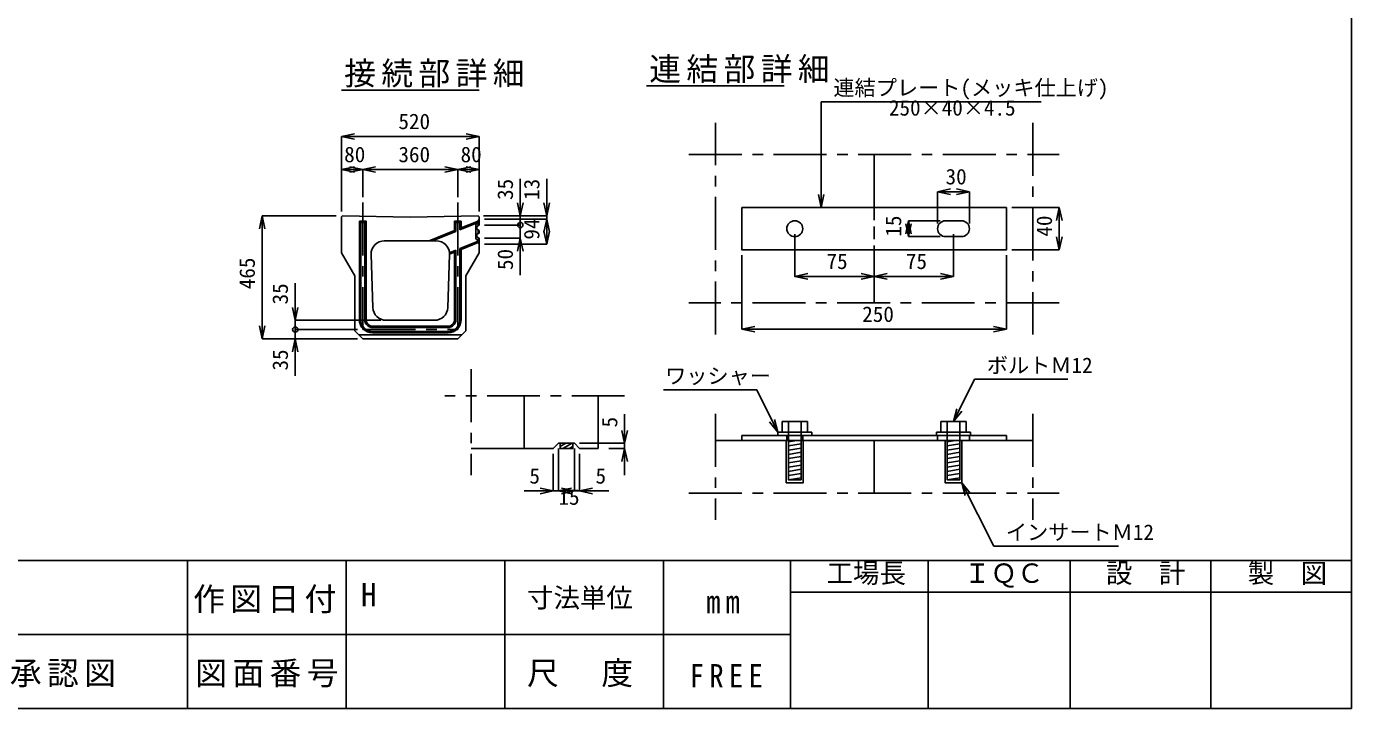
# Model space of a CAD drawing. Units: millimetres, scale not verified, with parts at other scales. Extents: x -2700 to 2700, y -1900 to 1800.
# Drawn here: x 196 to 2700, y -1900 to -611 of the extents above; entities that cross this region are included whole.
import ezdxf
from ezdxf.enums import TextEntityAlignment as Align

# ---------------------------------------------------------------- set-up
doc = ezdxf.new("R2010")
doc.units = ezdxf.units.MM
doc.header["$LTSCALE"] = 20
doc.header["$PDMODE"] = 32
doc.header["$PDSIZE"] = 10
doc.linetypes.add('CHAIN1', pattern=[8, 5, -1, 1, -1])
doc.linetypes.add('DASHED1', pattern=[1.8, 1.2, -0.6])
doc.layers.add('0-2_2', color=4, linetype='Continuous')
doc.layers.add('F-0_240', color=2, linetype='Continuous')
doc.styles.add('ＭＳ ゴシック', font='')
doc.styles.get('ＭＳ ゴシック').set_extended_font_data('MS Gothic')

msp = doc.modelspace()

# ---------------------------------------------------------------- linework, layer by layer
at = {"layer": '0-2_2', "color": 7}
for p, q in [((1367.77, -723.16), (1627.77, -723.16)), ((791.18, -731.26), (1051.18, -731.26)), ((1697.77, -953.16), (1697.77, -753.16)), ((1697.77, -953.16), (1692.57, -928.7)), ((1697.77, -953.16), (1702.96, -928.7)), ((1932.77, -978.16), (1962.77, -978.16)), ((1932.77, -1008.16), (1962.77, -1008.16)), ((1399.77, -1297.76), (1555.77, -1297.76)), ((1575.77, -1297.76), (1555.77, -1297.76)), ((1615.77, -1377.76), (1575.77, -1297.76)), ((1947.77, -1357.76), (1987.77, -1277.76)), ((1947.77, -1357.76), (1954.05, -1333.56)), ((1947.77, -1357.76), (1963.35, -1338.21)), ((1615.77, -1377.76), (1600.18, -1358.21)), ((1615.77, -1377.76), (1609.48, -1353.56)), ((1204.18, -1404.92), (1214.84, -1398.76)), ((1209.52, -1408.76), (1226.84, -1398.76)), ((2047.77, -1384.16), (2047.77, -1393.16)), ((1221.52, -1408.76), (1228.18, -1404.92)), ((1963.77, -1473.16), (2023.77, -1593.16)), ((1963.77, -1473.16), (1970.05, -1497.35)), ((1963.77, -1473.16), (1979.35, -1492.7)), ((2023.77, -1593.16), (2043.77, -1593.16)), ((2043.77, -1593.16), (2259.77, -1593.16))]:
    msp.add_line(p, q, dxfattribs=at)
at = {"layer": '0-2_2', "color": 7, "linetype": 'CHAIN1'}
for p, q in [((1497.77, -1193.16), (1497.77, -793.16)), ((2097.77, -793.16), (2097.77, -1193.16)), ((1447.77, -853.16), (2147.77, -853.16)), ((831.18, -943.76), (831.18, -1183.76)), ((1011.18, -943.76), (1011.18, -1183.76)), ((2147.77, -1133.16), (1447.77, -1133.16)), ((831.18, -1183.76), (1011.18, -1183.76)), ((1036.18, -1258.76), (1036.18, -1458.76)), ((1326.18, -1308.76), (986.18, -1308.76)), ((1497.77, -1343.16), (1497.77, -1543.16)), ((2097.77, -1343.16), (2097.77, -1543.16)), ((1447.77, -1493.16), (2147.77, -1493.16))]:
    msp.add_line(p, q, dxfattribs=at)
at = {"layer": '0-2_2'}
for p, q in [((791.18, -818.76), (815.63, -813.57)), ((791.18, -960.76), (791.18, -818.76)), ((791.18, -818.76), (1051.18, -818.76)), ((791.18, -818.76), (815.63, -823.96)), ((1051.18, -818.76), (1026.72, -813.57)), ((1051.18, -818.76), (1026.72, -823.96)), ((1051.18, -960.76), (1051.18, -818.76)), ((791.18, -881.26), (815.63, -876.07)), ((831.18, -881.26), (806.72, -876.07)), ((831.18, -881.26), (855.63, -876.07)), ((1011.18, -881.26), (986.72, -876.07)), ((1011.18, -881.26), (1035.63, -876.07)), ((1051.18, -881.26), (1026.72, -876.07)), ((791.18, -960.76), (791.18, -881.26)), ((791.18, -881.26), (831.18, -881.26)), ((791.18, -881.26), (815.63, -886.46)), ((831.18, -881.26), (806.72, -886.46)), ((831.18, -933.76), (831.18, -881.26)), ((831.18, -881.26), (1011.18, -881.26)), ((831.18, -881.26), (855.63, -886.46)), ((1011.18, -881.26), (986.72, -886.46)), ((1011.18, -933.76), (1011.18, -881.26)), ((1011.18, -881.26), (1051.18, -881.26)), ((1011.18, -881.26), (1035.63, -886.46)), ((1051.18, -881.26), (1026.72, -886.46)), ((1051.18, -960.76), (1051.18, -881.26)), ((1917.77, -923.16), (1942.22, -917.96)), ((1917.77, -983.16), (1917.77, -923.16)), ((1917.77, -923.16), (1977.77, -923.16)), ((1917.77, -923.16), (1942.22, -928.35)), ((1977.77, -923.16), (1953.31, -917.96)), ((1977.77, -923.16), (1953.31, -928.35)), ((1977.77, -983.16), (1977.77, -923.16)), ((1128.95, -968.76), (1123.75, -944.31)), ((1178.95, -968.76), (1173.75, -944.31)), ((641.18, -968.76), (635.98, -993.22)), ((781.18, -968.76), (641.18, -968.76)), ((641.18, -968.76), (641.18, -1201.26)), ((641.18, -968.76), (646.38, -993.22)), ((1059.18, -968.76), (1178.95, -968.76)), ((1059.18, -968.76), (1128.95, -968.76)), ((1061.18, -975.26), (1178.95, -975.26)), ((1128.95, -986.26), (1128.95, -968.76)), ((1178.95, -975.26), (1173.75, -999.72)), ((1178.95, -975.26), (1178.95, -968.76)), ((1178.95, -1022.26), (1178.95, -975.26)), ((1178.95, -975.26), (1184.15, -999.72)), ((2057.77, -953.16), (2147.77, -953.16)), ((2147.77, -953.16), (2142.57, -977.61)), ((2147.77, -953.16), (2147.77, -1033.16)), ((2147.77, -953.16), (2152.96, -977.61)), ((1061.18, -986.26), (1128.95, -986.26)), ((1128.95, -1011.26), (1128.95, -986.26)), ((1178.95, -1022.26), (1173.75, -997.81)), ((1178.95, -1022.26), (1184.15, -997.81)), ((1862.77, -978.16), (1857.57, -1002.61)), ((1862.77, -1008.16), (1857.57, -983.7)), ((1922.77, -978.16), (1862.77, -978.16)), ((1862.77, -978.16), (1862.77, -1008.16)), ((1862.77, -978.16), (1867.96, -1002.61)), ((1862.77, -1008.16), (1867.96, -983.7)), ((1061.18, -1011.26), (1128.95, -1011.26)), ((1061.18, -1022.26), (1178.95, -1022.26)), ((1128.95, -1011.26), (1134.15, -1035.72)), ((1922.77, -1008.16), (1862.77, -1008.16)), ((1947.77, -1003.16), (1947.77, -1083.16)), ((2147.77, -1033.16), (2142.57, -1008.7)), ((2147.77, -1033.16), (2152.96, -1008.7)), ((1547.77, -1043.16), (1547.77, -1183.16)), ((1797.77, -1043.16), (1797.77, -1083.16)), ((2047.77, -1043.16), (2047.77, -1183.16)), ((2057.77, -1033.16), (2147.77, -1033.16)), ((1647.77, -1083.16), (1672.22, -1077.96)), ((1647.77, -1083.16), (1672.22, -1088.35)), ((1797.77, -1083.16), (1773.31, -1077.96)), ((1797.77, -1083.16), (1773.31, -1088.35)), ((1797.77, -1083.16), (1822.22, -1077.96)), ((1797.77, -1083.16), (1947.77, -1083.16)), ((1797.77, -1083.16), (1822.22, -1088.35)), ((1947.77, -1083.16), (1923.31, -1077.96)), ((1947.77, -1083.16), (1923.31, -1088.35)), ((703.68, -1166.26), (698.48, -1141.81)), ((641.18, -1201.26), (635.98, -1176.81)), ((641.18, -1201.26), (646.38, -1176.81)), ((865.36, -1166.26), (703.68, -1166.26)), ((703.68, -1183.76), (703.68, -1166.26)), ((821.18, -1201.26), (641.18, -1201.26)), ((821.18, -1183.76), (703.68, -1183.76)), ((703.68, -1201.26), (703.68, -1183.76)), ((821.18, -1201.26), (703.68, -1201.26)), ((703.68, -1201.26), (708.88, -1225.72)), ((1547.77, -1183.16), (1572.22, -1177.96)), ((1547.77, -1183.16), (2047.77, -1183.16)), ((1547.77, -1183.16), (1572.22, -1188.35)), ((2047.77, -1183.16), (2023.31, -1177.96)), ((2047.77, -1183.16), (2023.31, -1188.35)), ((1326.18, -1398.76), (1320.98, -1374.31)), ((1241.18, -1398.76), (1326.18, -1398.76)), ((1326.18, -1398.76), (1326.18, -1408.76)), ((1191.18, -1418.76), (1191.18, -1488.76)), ((1201.18, -1408.76), (1201.18, -1488.76)), ((1231.18, -1408.76), (1231.18, -1488.76)), ((1241.18, -1418.76), (1241.18, -1488.76)), ((1296.18, -1408.76), (1326.18, -1408.76)), ((1326.18, -1408.76), (1331.38, -1433.22)), ((1191.18, -1488.76), (1166.72, -1493.96)), ((1191.18, -1488.76), (1201.18, -1488.76)), ((1201.18, -1488.76), (1225.63, -1483.57)), ((1201.18, -1488.76), (1231.18, -1488.76)), ((1201.18, -1488.76), (1225.63, -1493.96)), ((1231.18, -1488.76), (1206.72, -1483.57)), ((1231.18, -1488.76), (1206.72, -1493.96)), ((1231.18, -1488.76), (1241.18, -1488.76)), ((1241.18, -1488.76), (1265.63, -1483.57))]:
    msp.add_line(p, q, dxfattribs=at)
at = {"layer": '0-2_2', "color": 3}
for p, q in [((1797.77, -853.16), (1797.77, -953.16)), ((791.18, -970.76), (793.18, -968.76)), ((791.18, -970.76), (791.18, -1038.76)), ((1051.18, -970.76), (1049.18, -968.76)), ((1051.18, -975.26), (1049.68, -976.76)), ((1051.18, -970.76), (1051.18, -986.26)), ((824.93, -978.76), (824.93, -1165.01)), ((827.43, -1165.01), (827.43, -981.26)), ((834.93, -981.26), (834.93, -1165.01)), ((837.43, -1165.01), (837.43, -978.76)), ((1004.93, -996.81), (956.68, -1016.26)), ((1007.43, -998.5), (963.36, -1016.26)), ((1004.93, -978.76), (1004.93, -996.81)), ((1004.93, -996.81), (1007.43, -998.5)), ((1007.43, -981.26), (1007.43, -998.5)), ((1014.93, -981.26), (1014.93, -995.47)), ((1049.68, -981.46), (1014.93, -995.47)), ((1014.93, -995.47), (1017.43, -991.77)), ((1017.43, -978.76), (1017.43, -991.77)), ((1049.68, -978.76), (1017.43, -991.77)), ((1049.68, -976.76), (1049.68, -987.1)), ((1049.68, -995.43), (1049.68, -1002.1)), ((1051.18, -996.26), (1051.18, -1001.26)), ((872.03, -1016.26), (970.33, -1016.26)), ((1049.68, -1016.65), (1014.93, -1030.67)), ((1049.68, -1019.35), (1017.43, -1032.35)), ((1049.68, -1010.43), (1049.68, -1020.76)), ((1049.68, -1020.76), (1051.18, -1022.26)), ((1051.18, -1011.26), (1051.18, -1038.76)), ((791.18, -1038.76), (816.18, -1082.07)), ((847.04, -1042.1), (850.37, -1142.1)), ((991.98, -1142.1), (995.32, -1042.1)), ((1007.43, -1033.69), (995.19, -1038.63)), ((1004.93, -1037.39), (995.33, -1041.26)), ((1007.43, -1033.69), (1004.93, -1037.39)), ((1004.93, -1165.01), (1004.93, -1037.39)), ((1007.43, -1033.69), (1007.43, -1165.01)), ((1017.43, -1032.35), (1014.93, -1030.67)), ((1014.93, -1165.01), (1014.93, -1030.67)), ((1017.43, -1032.26), (1017.43, -1165.01)), ((1051.18, -1038.76), (1026.18, -1082.07)), ((1797.77, -1033.16), (1797.77, -1133.16)), ((816.18, -1082.07), (816.18, -1186.26)), ((1026.18, -1186.26), (1026.18, -1082.07)), ((875.36, -1166.26), (967, -1166.26)), ((831.18, -1201.26), (816.18, -1186.26)), ((823.68, -1193.76), (1018.68, -1193.76)), ((1011.18, -1201.26), (831.18, -1201.26)), ((849.93, -1177.51), (992.43, -1177.51)), ((992.43, -1180.01), (849.93, -1180.01)), ((849.93, -1187.51), (992.43, -1187.51)), ((992.43, -1190.01), (849.93, -1190.01)), ((1011.18, -1201.26), (1026.18, -1186.26)), ((1136.18, -1408.76), (1136.18, -1308.76)), ((1276.18, -1408.76), (1276.18, -1308.76)), ((1497.77, -1393.16), (2097.77, -1393.16)), ((1547.77, -1384.16), (1547.77, -1393.16)), ((1547.77, -1384.16), (2047.77, -1384.16)), ((1632.77, -1384.16), (1632.77, -1393.16)), ((1662.77, -1384.16), (1662.77, -1393.16)), ((1797.77, -1393.16), (1797.77, -1493.16)), ((1917.77, -1384.16), (1917.77, -1393.16)), ((1977.77, -1384.16), (1977.77, -1393.16))]:
    msp.add_line(p, q, dxfattribs=at)
at = {"layer": '0-2_2', "color": 3, "linetype": 'DASHED1'}
msp.add_line((1797.77, -953.16), (1797.77, -1033.16), dxfattribs=at)
at = {"layer": '0-2_2', "color": 2}
for p, q in [((1623.77, -1357.76), (1623.77, -1377.76)), ((1623.77, -1357.76), (1671.77, -1357.76)), ((1635.77, -1377.76), (1635.77, -1357.76)), ((1659.77, -1377.76), (1659.77, -1357.76)), ((1671.77, -1357.76), (1671.77, -1377.76)), ((1923.77, -1357.76), (1923.77, -1377.76)), ((1923.77, -1357.76), (1971.77, -1357.76)), ((1935.77, -1377.76), (1935.77, -1357.76)), ((1959.77, -1377.76), (1959.77, -1357.76)), ((1971.77, -1357.76), (1971.77, -1377.76)), ((1635.77, -1395.76), (1651.37, -1393.16)), ((1635.77, -1403.76), (1659.77, -1399.76)), ((1935.77, -1395.76), (1951.37, -1393.16)), ((1935.77, -1403.76), (1959.77, -1399.76)), ((1635.77, -1411.76), (1659.77, -1407.76)), ((1635.77, -1419.76), (1659.77, -1415.76)), ((1635.77, -1427.76), (1659.77, -1423.76)), ((1935.77, -1411.76), (1959.77, -1407.76)), ((1935.77, -1419.76), (1959.77, -1415.76)), ((1935.77, -1427.76), (1959.77, -1423.76)), ((1635.77, -1435.76), (1659.77, -1431.76)), ((1635.77, -1443.76), (1659.77, -1439.76)), ((1635.77, -1451.76), (1659.77, -1447.76)), ((1935.77, -1435.76), (1959.77, -1431.76)), ((1935.77, -1443.76), (1959.77, -1439.76)), ((1935.77, -1451.76), (1959.77, -1447.76)), ((1635.77, -1459.76), (1659.77, -1455.76)), ((1635.77, -1467.76), (1659.77, -1463.76)), ((1935.77, -1459.76), (1959.77, -1455.76)), ((1935.77, -1467.76), (1959.77, -1463.76))]:
    msp.add_line(p, q, dxfattribs=at)
at = {"layer": '0-2_2', "color": 7}
for points in [[(1697.77, -753.16), (1717.77, -753.16), (2113.77, -753.16)], [(1987.77, -1277.76), (2007.77, -1277.76), (2163.77, -1277.76)], [(1204.18, -1398.76), (1204.18, -1408.76), (1228.18, -1408.76), (1228.18, -1398.76)]]:
    msp.add_lwpolyline(points, dxfattribs=at)
at = {"layer": '0-2_2'}
for points in [[(1128.95, -898.76), (1128.95, -968.76), (1134.15, -944.31)], [(1178.95, -898.76), (1178.95, -968.76), (1184.15, -944.31)], [(1128.95, -1081.26), (1128.95, -1011.26), (1123.75, -1035.72)], [(1647.77, -1003.16), (1647.77, -1083.16), (1797.77, -1083.16)], [(703.68, -1096.26), (703.68, -1166.26), (708.88, -1141.81)], [(703.68, -1271.26), (703.68, -1201.26), (698.48, -1225.72)], [(1326.18, -1343.76), (1326.18, -1398.76), (1331.38, -1374.31)], [(1326.18, -1458.76), (1326.18, -1408.76), (1320.98, -1433.22)], [(1136.18, -1488.76), (1191.18, -1488.76), (1166.72, -1483.57)], [(1296.18, -1488.76), (1241.18, -1488.76), (1265.63, -1493.96)]]:
    msp.add_lwpolyline(points, dxfattribs=at)
at = {"layer": '0-2_2', "color": 3}
for points in [[(793.18, -968.8), (921.18, -971.36), (1049.18, -968.8)], [(824.93, -978.76), (837.43, -978.76), (834.93, -981.26)], [(824.93, -978.76), (827.43, -981.26), (834.93, -981.26)], [(1017.43, -978.76), (1004.93, -978.76), (1007.43, -981.26)], [(1017.43, -978.76), (1014.93, -981.26), (1007.43, -981.26)], [(1049.68, -981.76), (1045.18, -985.26), (1045.18, -1012.26), (1049.68, -1015.76)], [(1051.18, -986.26), (1046.68, -988.76), (1046.68, -993.76), (1051.18, -996.26)], [(1051.18, -1001.26), (1046.68, -1003.76), (1046.68, -1008.76), (1051.18, -1011.26)], [(1276.18, -1408.76), (1241.18, -1408.76), (1231.18, -1398.76), (1201.18, -1398.76), (1191.18, -1408.76), (1036.18, -1408.76)], [(1615.77, -1384.16), (1615.77, -1377.76), (1679.77, -1377.76), (1679.77, -1384.16)], [(1631.77, -1393.16), (1631.77, -1473.16), (1663.77, -1473.16), (1663.77, -1393.16)], [(1915.77, -1384.16), (1915.77, -1377.76), (1979.77, -1377.76), (1979.77, -1384.16)], [(1931.77, -1393.16), (1931.77, -1473.16), (1963.77, -1473.16), (1963.77, -1393.16)]]:
    msp.add_lwpolyline(points, dxfattribs=at)
at = {"layer": '0-2_2', "color": 7}
msp.add_lwpolyline([(1547.77, -953.16), (2047.77, -953.16), (2047.77, -1033.16), (1547.77, -1033.16)], close=True, dxfattribs=at)
at = {"layer": '0-2_2', "color": 2}
for points in [[(1635.77, -1377.76), (1635.77, -1467.76), (1659.77, -1467.76), (1659.77, -1377.76)], [(1935.77, -1377.76), (1935.77, -1467.76), (1959.77, -1467.76), (1959.77, -1377.76)]]:
    msp.add_lwpolyline(points, dxfattribs=at)
at = {"layer": '0-2_2', "color": 7}
msp.add_circle((1647.77, -993.16), 15, dxfattribs=at)
for centre, start, end in [((1932.77, -993.16), 90, 270), ((1962.77, -993.16), 270, 90)]:
    msp.add_arc(centre, 15, start, end, dxfattribs=at)
at = {"layer": '0-2_2', "color": 3}
for centre, radius, start, end in [((872.03, -1041.26), 25, 90, 181.90916), ((970.33, -1041.26), 25, 358.09085, 90), ((875.36, -1141.26), 25, 181.90916, 270), ((967, -1141.26), 25, 270, 358.09085), ((849.93, -1165.01), 25, 180, 270), ((849.93, -1165.01), 22.5, 180, 270), ((849.93, -1165.01), 15, 180, 270), ((849.93, -1165.01), 12.5, 180, 270), ((992.43, -1165.01), 12.5, 270, 0), ((992.43, -1165.01), 15, 270, 0), ((992.43, -1165.01), 22.5, 270, 0), ((992.43, -1165.01), 25, 270, 0)]:
    msp.add_arc(centre, radius, start, end, dxfattribs=at)
at = {"layer": '0-2_2'}
for p in [(1128.95, -986.26), (703.68, -1183.76)]:
    msp.add_point(p, dxfattribs=at)
at = {"layer": 'F-0_240'}
for p, q in [((2700, 1800), (2700, -1900)), ((-2700, -1620), (2700, -1620)), ((500, -1620), (500, -1900)), ((800, -1620), (800, -1900)), ((1100, -1620), (1100, -1900)), ((1400, -1620), (1400, -1900)), ((1640, -1620), (1640, -1900)), ((1900, -1620), (1900, -1900)), ((2168, -1620), (2168, -1900)), ((2434, -1620), (2434, -1900)), ((1640, -1680), (2700, -1680)), ((-1700, -1760), (1640, -1760)), ((-2700, -1900), (2700, -1900))]:
    msp.add_line(p, q, dxfattribs=at)

# ---------------------------------------------------------------- texts
at = {"layer": '0-2_2', "style": 'ＭＳ ゴシック'}
for s, p in [('連結プレート(メッキ仕上げ)', (1720.77, -750.16)), ('250×40×4.5', (1825.77, -788.16)), ('520', (898.68, -813.76)), ('80', (796.18, -876.26)), ('360', (898.68, -876.26)), ('80', (1016.18, -876.26)), ('250', (1775.27, -1178.16)), ('ボルトＭ12', (2010.77, -1274.76)), ('ワッシャー', (1402.77, -1294.76)), ('15', (1201.18, -1523.76)), ('インサートＭ12', (2046.77, -1590.16))]:
    msp.add_text(s, height=29.33, dxfattribs=at).set_placement(p, align=Align.BOTTOM_LEFT)
for s, rotation, p in [('35', 90, (1123.95, -938.76)), ('13', 90, (1173.95, -938.76)), ('30', 359.999, (1932.77, -918.16)), ('94', 90, (1173.95, -1013.76)), ('15', 90, (1857.77, -1008.16)), ('40', 90, (2142.77, -1008.16)), ('465', 90, (636.18, -1107.51)), ('50', 90, (1123.95, -1071.26)), ('75', 359.999, (1707.77, -1078.16)), ('75', 359.999, (1857.77, -1078.16)), ('35', 90, (698.68, -1136.26)), ('35', 90, (698.68, -1261.26)), ('5', 90, (1321.18, -1368.76)), ('5', 0.001, (1146.18, -1483.76)), ('5', 0.001, (1271.18, -1483.76))]:
    msp.add_text(s, height=29.33, rotation=rotation, dxfattribs=at).set_placement(p, align=Align.BOTTOM_LEFT)
at = {"layer": '0-2_2', "color": 7, "char_height": 43.99, "attachment_point": 7, "style": 'ＭＳ ゴシック'}
for s, insert in [('\\T1.17;接続部詳細', (796.18, -726.26)), ('\\T1.17;連結部詳細', (1372.77, -718.16))]:
    msp.add_mtext(s, dxfattribs=dict(at, insert=insert))
at = {"layer": 'F-0_240', "color": 4, "style": 'ＭＳ ゴシック'}
for s, p in [('工場長', (1707.89, -1673.52)), ('ＩＱＣ', (1967.89, -1673.52)), ('設\u3000計', (2235.89, -1673.52)), ('製\u3000図', (2503.89, -1673.52)), ('寸法単位', (1141.75, -1720))]:
    msp.add_text(s, height=36.66, dxfattribs=at).set_placement(p, align=Align.BOTTOM_LEFT)
at = {"layer": 'F-0_240', "color": 7, "style": 'ＭＳ ゴシック'}
msp.add_text('H', height=43.99, dxfattribs=at).set_placement((827.59, -1720), align=Align.BOTTOM_LEFT)
at = {"layer": 'F-0_240', "color": 7, "char_height": 43.99, "attachment_point": 7, "style": 'ＭＳ ゴシック'}
for s, insert in [('\\T1.17;作図日付', (510.71, -1720)), ('\\T1.36;\\W0.9;mm', (1480.31, -1720)), ('\\T1.17;承認図', (164.38, -1860)), ('\\T1.17;図面番号', (514.76, -1860)), ('\\T1.17;尺\u3000度', (1141.75, -1860)), ('\\T1.38;\\W0.9;FREE', (1449.2, -1860))]:
    msp.add_mtext(s, dxfattribs=dict(at, insert=insert))

doc.saveas('drawing.dxf')
